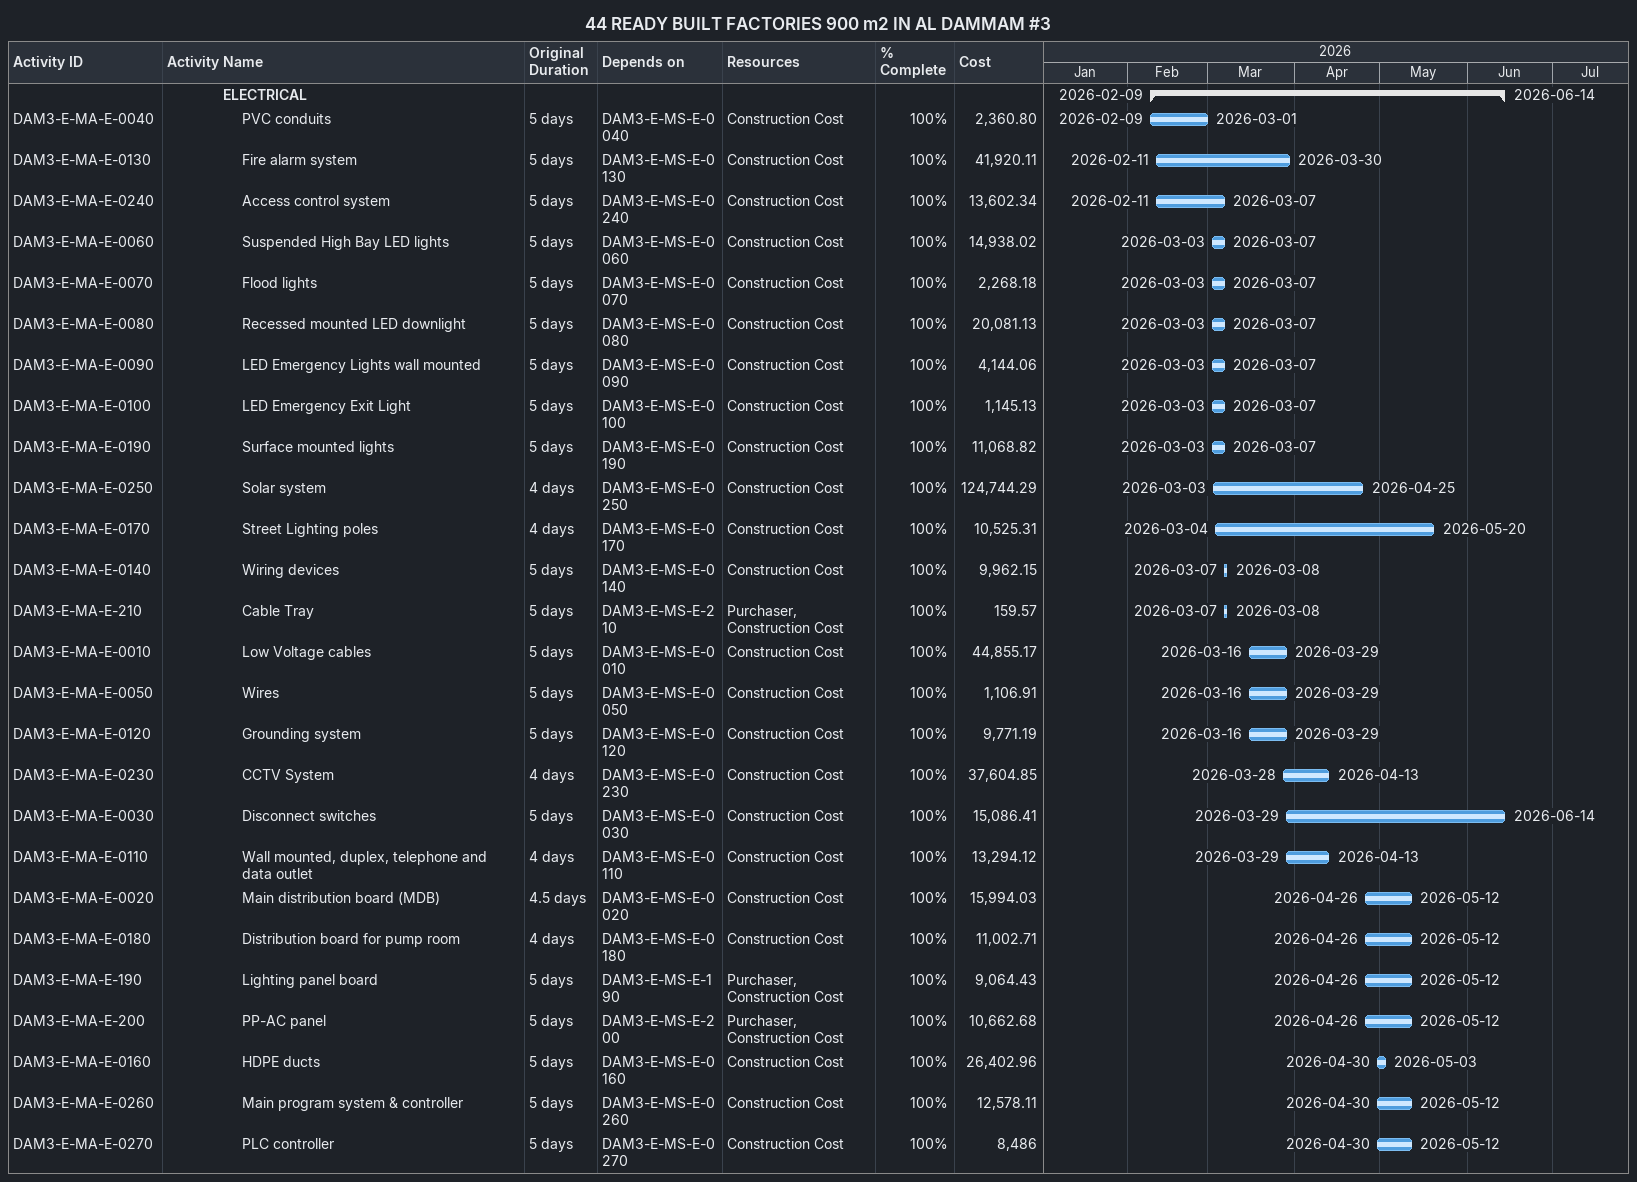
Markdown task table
44 READY BUILT FACTORIES 900 m2 IN AL DAMMAM #3

| ID | Level | Task | Original duration | Start | Finish | Predecessors | Resources | % complete | Cost |
|---|---|---|---|---|---|---|---|---|---|
|  | 4 | **ELECTRICAL** |  | 2026-02-09 | 2026-06-14 |  |  |  |  |
| DAM3-E-MA-E-0040 | 5 | PVC conduits | 5d | 2026-02-09 | 2026-03-01 | DAM3-E-MS-E-0040 | Construction Cost | 100 | 2360.80 |
| DAM3-E-MA-E-0130 | 5 | Fire alarm system | 5d | 2026-02-11 | 2026-03-30 | DAM3-E-MS-E-0130 | Construction Cost | 100 | 41920.11 |
| DAM3-E-MA-E-0240 | 5 | Access control system | 5d | 2026-02-11 | 2026-03-07 | DAM3-E-MS-E-0240 | Construction Cost | 100 | 13602.34 |
| DAM3-E-MA-E-0060 | 5 | Suspended High Bay LED lights | 5d | 2026-03-03 | 2026-03-07 | DAM3-E-MS-E-0060 | Construction Cost | 100 | 14938.02 |
| DAM3-E-MA-E-0070 | 5 | Flood lights | 5d | 2026-03-03 | 2026-03-07 | DAM3-E-MS-E-0070 | Construction Cost | 100 | 2268.18 |
| DAM3-E-MA-E-0080 | 5 | Recessed mounted LED downlight | 5d | 2026-03-03 | 2026-03-07 | DAM3-E-MS-E-0080 | Construction Cost | 100 | 20081.13 |
| DAM3-E-MA-E-0090 | 5 | LED Emergency Lights wall mounted | 5d | 2026-03-03 | 2026-03-07 | DAM3-E-MS-E-0090 | Construction Cost | 100 | 4144.06 |
| DAM3-E-MA-E-0100 | 5 | LED Emergency Exit Light | 5d | 2026-03-03 | 2026-03-07 | DAM3-E-MS-E-0100 | Construction Cost | 100 | 1145.13 |
| DAM3-E-MA-E-0190 | 5 | Surface mounted lights | 5d | 2026-03-03 | 2026-03-07 | DAM3-E-MS-E-0190 | Construction Cost | 100 | 11068.82 |
| DAM3-E-MA-E-0250 | 5 | Solar system | 4d | 2026-03-03 | 2026-04-25 | DAM3-E-MS-E-0250 | Construction Cost | 100 | 124744.29 |
| DAM3-E-MA-E-0170 | 5 | Street Lighting poles | 4d | 2026-03-04 | 2026-05-20 | DAM3-E-MS-E-0170 | Construction Cost | 100 | 10525.31 |
| DAM3-E-MA-E-0140 | 5 | Wiring devices | 5d | 2026-03-07 | 2026-03-08 | DAM3-E-MS-E-0140 | Construction Cost | 100 | 9962.15 |
| DAM3-E-MA-E-210 | 5 | Cable Tray | 5d | 2026-03-07 | 2026-03-08 | DAM3-E-MS-E-210 | Purchaser, Construction Cost | 100 | 159.57 |
| DAM3-E-MA-E-0010 | 5 | Low Voltage cables | 5d | 2026-03-16 | 2026-03-29 | DAM3-E-MS-E-0010 | Construction Cost | 100 | 44855.17 |
| DAM3-E-MA-E-0050 | 5 | Wires | 5d | 2026-03-16 | 2026-03-29 | DAM3-E-MS-E-0050 | Construction Cost | 100 | 1106.91 |
| DAM3-E-MA-E-0120 | 5 | Grounding system | 5d | 2026-03-16 | 2026-03-29 | DAM3-E-MS-E-0120 | Construction Cost | 100 | 9771.19 |
| DAM3-E-MA-E-0230 | 5 | CCTV System | 4d | 2026-03-28 | 2026-04-13 | DAM3-E-MS-E-0230 | Construction Cost | 100 | 37604.85 |
| DAM3-E-MA-E-0030 | 5 | Disconnect switches | 5d | 2026-03-29 | 2026-06-14 | DAM3-E-MS-E-0030 | Construction Cost | 100 | 15086.41 |
| DAM3-E-MA-E-0110 | 5 | Wall mounted, duplex, telephone and data outlet | 4d | 2026-03-29 | 2026-04-13 | DAM3-E-MS-E-0110 | Construction Cost | 100 | 13294.12 |
| DAM3-E-MA-E-0020 | 5 | Main distribution board (MDB) | 4.5d | 2026-04-26 | 2026-05-12 | DAM3-E-MS-E-0020 | Construction Cost | 100 | 15994.03 |
| DAM3-E-MA-E-0180 | 5 | Distribution board for pump room | 4d | 2026-04-26 | 2026-05-12 | DAM3-E-MS-E-0180 | Construction Cost | 100 | 11002.71 |
| DAM3-E-MA-E-190 | 5 | Lighting panel board | 5d | 2026-04-26 | 2026-05-12 | DAM3-E-MS-E-190 | Purchaser, Construction Cost | 100 | 9064.43 |
| DAM3-E-MA-E-200 | 5 | PP-AC panel | 5d | 2026-04-26 | 2026-05-12 | DAM3-E-MS-E-200 | Purchaser, Construction Cost | 100 | 10662.68 |
| DAM3-E-MA-E-0160 | 5 | HDPE ducts | 5d | 2026-04-30 | 2026-05-03 | DAM3-E-MS-E-0160 | Construction Cost | 100 | 26402.96 |
| DAM3-E-MA-E-0260 | 5 | Main program system & controller | 5d | 2026-04-30 | 2026-05-12 | DAM3-E-MS-E-0260 | Construction Cost | 100 | 12578.11 |
| DAM3-E-MA-E-0270 | 5 | PLC controller | 5d | 2026-04-30 | 2026-05-12 | DAM3-E-MS-E-0270 | Construction Cost | 100 | 8486 |
